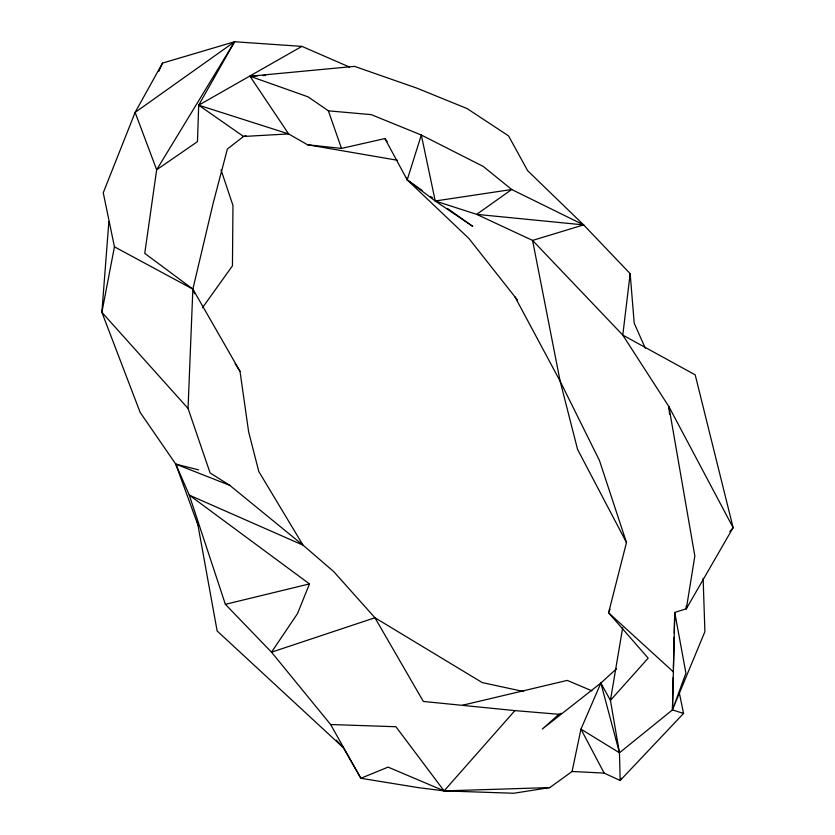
<?xml version="1.0" encoding="UTF-8"?>
<svg xmlns="http://www.w3.org/2000/svg" width="835" height="835" viewBox="0 0 835 835"><rect width="100%" height="100%" fill="white"/><g stroke="black" fill="none" stroke-linecap="round" stroke-linejoin="round"><path stroke-width="1.25" d="M336.359 740.165L343.331 747.669L360.866 778.272L418.053 787.593L444.095 790.891L513.838 793.25L549.806 787.582L572.079 771.477L604.143 773.095L620.165 780.495L619.455 752.784L672.446 709.907L674.753 612.441L686.339 608.757L733.12 527.668L695.19 374.842L622.785 335.106L532.573 240.417L476.681 214.355L435.244 200.995L407.209 179.89L384.914 138.558L341.494 148.421L307.52 144.758L288.628 133.924L198.688 105.189L234.583 41.75L301.905 46.374L349.573 67.082M673.219 677.425L672.446 709.907L683.552 713.434L620.165 780.495L621.271 778.178M673.438 668.324L674.169 637.136M674.262 633.243L674.722 613.746M301.905 46.374L198.688 105.189L197.467 141.658L156.667 169.766L144.747 253.36L192.864 289.108L240 371.293L248.632 431.841L258.787 471.493L303.053 545.182L333.697 571.568L374.936 617.754L423.345 701.452L514.913 710.606L558.939 714.29L561.235 713.288M108.863 221.692L101.88 312.311L140.155 412.396L175.757 464.114L189.284 495.124L303.053 545.182L229.719 485.323L210.107 472.954L188.042 408.451L192.864 289.108L213.207 203.051L227.381 149.016L243.559 136.47L246.022 135.635M198.688 105.189L243.559 136.47L288.628 133.924L249.978 76.236L354.541 66.372L417.051 88.207L467.099 108.581L508.557 135.896L527.636 170.674L583.634 224.897L630.164 273.661L622.785 335.106L668.898 406.603L733.12 527.668L729.832 531.613M686.109 606.168L686.339 608.757L694.835 555.995L668.898 406.603L669.566 414.379M622.68 627.732L610.427 700.356L619.455 752.784L580.962 729.143L600.856 683.061L616.533 668.762M234.583 41.75L135.124 112.401L156.667 169.766L234.583 41.75L162.491 63.095L135.124 112.401L103.248 192.739L114.437 246.816L101.88 312.311L188.042 408.451M572.079 771.477L580.962 729.143L604.143 773.095M406.478 177.521L407.209 179.89L468.884 238.466L514.976 296.884L560.16 381.261L599.436 460.45L626.48 542.541L608.579 612.786L648.179 658.157L610.427 700.356L600.856 683.061L542.322 729.038L558.939 714.29M686.339 608.757L687.215 606.346M523.67 691.537L482.212 682.571L374.936 617.754L271.511 652.187L225.377 604.331L189.284 495.124L309.472 583.916L297.49 613.641L271.511 652.187L330.629 724.529L360.866 778.272L388.087 767.115L444.095 790.891L549.806 787.582M610.02 609.258L608.579 612.786L673.615 672.081M158.765 71.434L162.491 63.095M202.404 307.823L232.454 265.822L232.965 205.462L221.056 169.975M514.913 710.606L444.095 790.891L395.905 726.732L330.629 724.529M257.775 75.839L249.978 76.236L308.021 96.829L328.374 110.825L371.272 114.645L421.32 135.02L483.235 166.426L511.709 189.503L583.634 224.897L532.573 240.417L560.16 381.261L577.569 449.407L626.48 542.541M225.377 604.331L309.472 583.916M462.59 705.22L567.236 680.4L591.932 690.816M422.019 190.39L407.209 179.89L421.32 135.02L435.244 200.995L511.709 189.503L476.681 214.355L583.634 224.897M262.983 75.568L265.582 75.442M307.52 144.758L397.523 160.278M343.331 747.669L217.142 630.978L197.905 524.86L175.757 464.114L198.657 469.875M175.757 464.114L229.719 485.323M114.437 246.816L192.864 289.108L194.649 293.732M435.244 200.995L472.777 226.41L447.393 208.406M430.474 196.392L432.593 197.895M514.976 296.884L517.408 299.942M384.914 138.558L387.158 141.616M235.105 363.622L240 371.293M645.309 348.216L634.214 323.208L630.164 273.661M328.374 110.825L341.494 148.421M600.856 683.061L619.455 752.784M679.262 692.497L683.552 713.434M197.154 521.082L197.905 524.86M674.753 612.441L685.911 673.156L672.446 709.907L704.897 631.667L703.133 578.394"/></g></svg>
